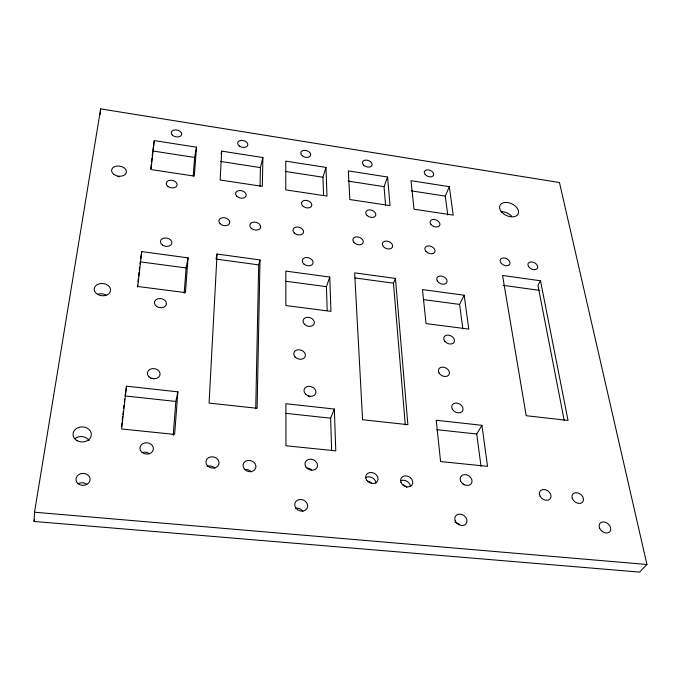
<?xml version="1.0" encoding="UTF-8"?>
<svg xmlns="http://www.w3.org/2000/svg" width="681" height="681" viewBox="0 0 681 681"><rect width="100%" height="100%" fill="white"/><g stroke="black" fill="none" stroke-linecap="round" stroke-linejoin="round"><path stroke-width="1.02" d="M260.023 259.921L257.112 408.294L209.076 403.075L217.06 254.047L260.023 259.921L258.686 264.883L255.733 408.753M262.883 157.558L262.338 186.347L220.133 179.988L221.7 151.122L262.883 157.558L260.423 167.594L260.04 186.083M34.05 521.45L34.518 512.223L100.652 108.892L559.467 182.517L646.95 564.489L639.595 572.108L34.05 521.45L34.39 519.348M177.877 391.839L174.634 434.401L121.652 428.996L126.496 386.178L177.877 391.839L175.826 401.441L173.221 435.329M188.075 257.869L185.428 292.617L137.766 286.488L141.716 251.595L188.075 257.869L186.117 267.956L184.176 293.153M196.503 147.19L194.298 176.098L150.995 169.569L154.272 140.592L196.503 147.19L194.638 157.447L193.2 176.013M100.124 114.672L100.652 108.892M121.601 426.076L121.959 422.961M122.188 420.884L122.665 416.729M122.895 414.652L123.252 411.528M123.61 408.413L123.959 405.297M124.317 402.182L124.666 399.066M137.358 287.135L137.596 285.033M137.954 281.866L138.311 278.699M138.549 276.597L139.026 272.374M139.264 270.272L139.622 267.105M139.988 263.939L140.226 261.836L186.117 267.956M150.799 168.573L151.267 164.436M151.497 162.367L151.965 158.23M152.203 156.162L152.672 152.025M152.936 149.956L154.272 140.592M140.669 258.763L141.716 251.595M126.496 386.178L125.023 395.942L175.826 401.441M221.07 154.178L221.7 151.122M216.158 258.073L217.06 254.047M323.535 195.268L322.964 177.239L325.978 167.407L285.773 161.133L285.79 189.88L326.965 196.085L325.978 167.407M327.195 310.51L326.437 286.667L329.766 277.039L285.841 271.098L285.858 305.548L330.957 311.353L329.766 277.039M385.608 205.671L384.041 186.654L387.574 177.034L348.323 170.897L349.847 199.533L390.034 205.594L387.574 177.034M331.647 450.422L330.617 418.194L334.337 409.051L285.918 403.722L285.943 445.766L335.776 450.848L334.337 409.051M405.289 424.91L393.456 283.177L395.423 278.435L354.648 272.86L362.581 419.743L407.893 424.663L395.423 278.435M447.783 215.026L445.28 196.094L449.324 186.671L411.009 180.686L414.014 209.203L453.214 215.111L449.324 186.671M462.85 328.983L459.598 304.416L464.161 295.214L422.475 289.578L426.051 323.594L468.783 329.093L464.161 295.214M540.51 280.776L568.031 420.441L526.192 415.716L502.561 275.456L540.51 280.776L537.939 285.313L564.234 420.56M481.024 466.468L476.734 434.01L481.927 425.293L436.232 420.271L440.581 461.548L487.536 466.34L481.927 425.293M34.518 512.223L646.95 564.489M285.833 413.35L330.617 418.194M436.751 429.677L476.734 434.01M286.037 281.279L326.437 286.667M423.454 299.597L459.598 304.416M215.937 259.078L258.686 264.883M354.946 277.95L393.456 283.177M503.131 285.339L539.224 290.327M152.791 150.995L194.638 157.447M220.653 161.457L260.423 167.594M285.203 171.416L322.964 177.239M348.187 181.129L384.041 186.654M411.384 190.867L445.28 196.094M400.624 480.812A6.367 5.193 30.6 0 1 410.371 485.919M365.442 477.815A6.384 5.278 28.1 0 1 372.158 477.687A6.384 5.278 28.1 0 1 375.878 483.297M142.891 452.38A6.657 5.618 5.8 0 1 149.36 453.75M150.841 378.372A6.325 5.065 8 0 1 154.076 378.738M75.114 438.445A9.057 7.491 0.5 0 1 89.202 440.624M78.4 483.621A6.989 5.95 -1.6 0 1 86.828 484.387M98.021 294.115A8.138 6.103 6.1 0 1 106.066 295.128M117.566 176.507A7.406 5.056 8.8 0 1 119.473 176.788M501.071 211.655A9.943 6.452 25.2 0 1 511.516 216.081M454.917 522.421A6.478 5.252 36 0 1 459.36 524.455M462.893 483.927A6.274 4.98 33.7 0 1 464.255 484.829M295.486 508.315A6.563 5.678 23.6 0 1 302.892 511.235M307.165 468.102A6.367 5.354 22.6 0 1 311.685 469.881M308.374 396.112A6.061 4.844 20.1 0 1 309.761 396.836M245.432 469.507A6.478 5.533 16.6 0 1 251.434 471.873M206.981 466.425A6.546 5.593 12.6 0 1 214.753 468.068M402.794 484.736A6.333 5.176 30.7 0 1 406.804 487.417M367.689 481.246A6.35 5.269 28.2 0 1 371.979 483.501M303.888 264.041A5.567 4.001 17.9 0 0 312.945 263.428A5.567 4.001 17.9 0 0 306.178 257.495A5.567 4.001 17.9 0 0 303.888 264.041M304.518 324.292A5.823 4.392 18.7 0 0 314.154 323.96A5.823 4.392 18.7 0 0 307.523 317.295A5.823 4.392 18.7 0 0 304.518 324.292M77.242 440.76A9.168 7.534 1 0 0 91.322 434.81A9.168 7.534 1 0 0 77.94 427.719A9.168 7.534 1 0 0 77.242 440.76M142.201 452.499A6.733 5.652 6.2 0 0 153.268 449.792A6.733 5.652 6.2 0 0 144.585 442.973A6.733 5.652 6.2 0 0 142.201 452.499M148.935 376.763A6.393 5.09 8.2 0 0 159.771 375.657A6.393 5.09 8.2 0 0 152.544 368.591A6.393 5.09 8.2 0 0 148.935 376.763M97.638 294.379A8.232 6.12 6.4 0 0 110.594 290.642A8.232 6.12 6.4 0 0 99.043 283.875A8.232 6.12 6.4 0 0 97.638 294.379M78.128 483.714A7.074 5.993 -1 0 0 89.892 480.76A7.074 5.993 -1 0 0 81.048 473.627A7.074 5.993 -1 0 0 78.128 483.714M156.732 306.518A6.069 4.58 9.6 0 0 166.394 304.177A6.069 4.58 9.6 0 0 158.12 298.712A6.069 4.58 9.6 0 0 156.732 306.518M501.361 263.411A5.261 3.533 26.3 0 0 509.788 264.168A5.261 3.533 26.3 0 0 504.068 257.937A5.261 3.533 26.3 0 0 501.361 263.411M528.618 266.646A5.244 3.482 27.3 0 0 537.156 268.697A5.244 3.482 27.3 0 0 532.712 262.074A5.244 3.482 27.3 0 0 528.618 266.646M502.008 212.412A10.036 6.444 25.1 0 0 518.088 214.03A10.036 6.444 25.1 0 0 507.107 202.478A10.036 6.444 25.1 0 0 502.008 212.412M599.527 528.022A6.504 4.818 40.2 0 0 609.597 531.963A6.504 4.818 40.2 0 0 605.673 522.344A6.504 4.818 40.2 0 0 599.527 528.022M572.219 498.228A6.359 4.733 38 0 0 582.042 502.663A6.359 4.733 38 0 0 578.935 493.299A6.359 4.733 38 0 0 572.219 498.228M540.05 496.117A6.359 4.827 37 0 0 550.18 498.867A6.359 4.827 37 0 0 545.404 489.699A6.359 4.827 37 0 0 540.05 496.117M455.146 520.795A6.546 5.278 35.7 0 0 465.668 524.251A6.546 5.278 35.7 0 0 461.803 514.444A6.546 5.278 35.7 0 0 455.146 520.795M452.397 409.264A6.001 4.554 29.4 0 0 462.237 411.435A6.001 4.554 29.4 0 0 457.513 403.178A6.001 4.554 29.4 0 0 452.397 409.264M460.705 481.22A6.342 4.997 33.4 0 0 471.005 484.012A6.342 4.997 33.4 0 0 466.596 474.827A6.342 4.997 33.4 0 0 460.705 481.22M401.058 482.608A6.401 5.201 30.4 0 0 411.579 485.451A6.401 5.201 30.4 0 0 407.417 476.096A6.401 5.201 30.4 0 0 401.058 482.608M366.48 479.909A6.427 5.295 28 0 0 377.206 481.544A6.427 5.295 28 0 0 371.937 472.512A6.427 5.295 28 0 0 366.48 479.909M295.826 508.069A6.64 5.712 23.5 0 0 307.054 508.392A6.64 5.712 23.5 0 0 300.67 499.437A6.64 5.712 23.5 0 0 295.826 508.069M306.092 467.268A6.444 5.38 22.6 0 0 316.963 467.685A6.444 5.38 22.6 0 0 310.732 459.156A6.444 5.38 22.6 0 0 306.092 467.268M305.539 394.103A6.12 4.861 20.2 0 0 315.669 393.541A6.12 4.861 20.2 0 0 308.689 386.297A6.12 4.861 20.2 0 0 305.539 394.103M244.539 469.303A6.555 5.559 16.7 0 0 255.588 468.434A6.555 5.559 16.7 0 0 248.327 460.424A6.555 5.559 16.7 0 0 244.539 469.303M207.679 466A6.623 5.618 12.8 0 0 218.788 464.502A6.623 5.618 12.8 0 0 211.042 456.84A6.623 5.618 12.8 0 0 207.679 466M220.082 223.726A5.567 3.924 13.5 0 0 229.463 223.7A5.567 3.924 13.5 0 0 223.419 217.665A5.567 3.924 13.5 0 0 220.082 223.726M251.357 228.365A5.516 3.89 15 0 0 260.465 227.871A5.516 3.89 15 0 0 253.911 222.108A5.516 3.89 15 0 0 251.357 228.365M294.311 232.987A5.457 3.831 17.1 0 0 303.343 232.936A5.457 3.831 17.1 0 0 297.18 226.969A5.457 3.831 17.1 0 0 294.311 232.987M302.381 205.585A5.32 3.643 17.3 0 0 311.345 206.479A5.32 3.643 17.3 0 0 306.229 200.35A5.32 3.643 17.3 0 0 302.381 205.585M236.605 196.043A5.414 3.72 14.3 0 0 245.781 196.528A5.414 3.72 14.3 0 0 240.325 190.535A5.414 3.72 14.3 0 0 236.605 196.043M239.303 145.981A5.193 3.414 14.3 0 0 247.731 145.359A5.193 3.414 14.3 0 0 241.21 140.38A5.193 3.414 14.3 0 0 239.303 145.981M302.296 155.762A5.107 3.345 16.9 0 0 310.596 155.515A5.107 3.345 16.9 0 0 304.398 150.348A5.107 3.345 16.9 0 0 302.296 155.762M353.694 242.147A5.388 3.754 20 0 0 362.726 243.415A5.388 3.754 20 0 0 357.848 236.911A5.388 3.754 20 0 0 353.694 242.147M383.377 246.59A5.354 3.711 21.4 0 0 392.256 247.399A5.354 3.711 21.4 0 0 386.808 241.083A5.354 3.711 21.4 0 0 383.377 246.59M426 251.391A5.312 3.643 23.2 0 0 434.699 252.183A5.312 3.643 23.2 0 0 429.166 245.901A5.312 3.643 23.2 0 0 426 251.391M430.792 224.202A5.184 3.473 22.9 0 0 439.381 225.879A5.184 3.473 22.9 0 0 434.878 219.554A5.184 3.473 22.9 0 0 430.792 224.202M367.161 215.571A5.244 3.567 20.1 0 0 375.674 215.571A5.244 3.567 20.1 0 0 369.528 209.867A5.244 3.567 20.1 0 0 367.161 215.571M363.594 165.091A5.031 3.277 19.4 0 0 371.886 165.619A5.031 3.277 19.4 0 0 366.412 160.103A5.031 3.277 19.4 0 0 363.594 165.091M425.276 174.642A4.971 3.201 21.8 0 0 433.431 175.536A4.971 3.201 21.8 0 0 428.247 169.901A4.971 3.201 21.8 0 0 425.276 174.642M444.931 341.47A5.686 4.146 26.4 0 0 454.184 342.117A5.686 4.146 26.4 0 0 448.192 335.078A5.686 4.146 26.4 0 0 444.931 341.47M439.015 373.001A5.848 4.358 27.3 0 0 448.651 375.171A5.848 4.358 27.3 0 0 444.097 367.272A5.848 4.358 27.3 0 0 439.015 373.001M437.33 281.04A5.431 3.797 24.4 0 0 446.31 283.151A5.431 3.797 24.4 0 0 442.08 276.188A5.431 3.797 24.4 0 0 437.33 281.04M294.984 356.878A5.984 4.631 18.7 0 0 305.028 356.98A5.984 4.631 18.7 0 0 298.755 349.745A5.984 4.631 18.7 0 0 294.984 356.878M162.384 245.007A5.797 4.163 10.4 0 0 171.816 243.492A5.797 4.163 10.4 0 0 164.325 238.044A5.797 4.163 10.4 0 0 162.384 245.007M113.974 174.447A7.482 5.056 9 0 0 126.257 172.863A7.482 5.056 9 0 0 116.791 166.079A7.482 5.056 9 0 0 113.974 174.447M172.319 135.093A5.303 3.473 11.7 0 0 181.308 135.315A5.303 3.473 11.7 0 0 175.741 129.867A5.303 3.473 11.7 0 0 172.319 135.093M168.071 186.594A5.533 3.788 11.1 0 0 177.043 185.368A5.533 3.788 11.1 0 0 169.892 180.286A5.533 3.788 11.1 0 0 168.071 186.594"/></g></svg>
